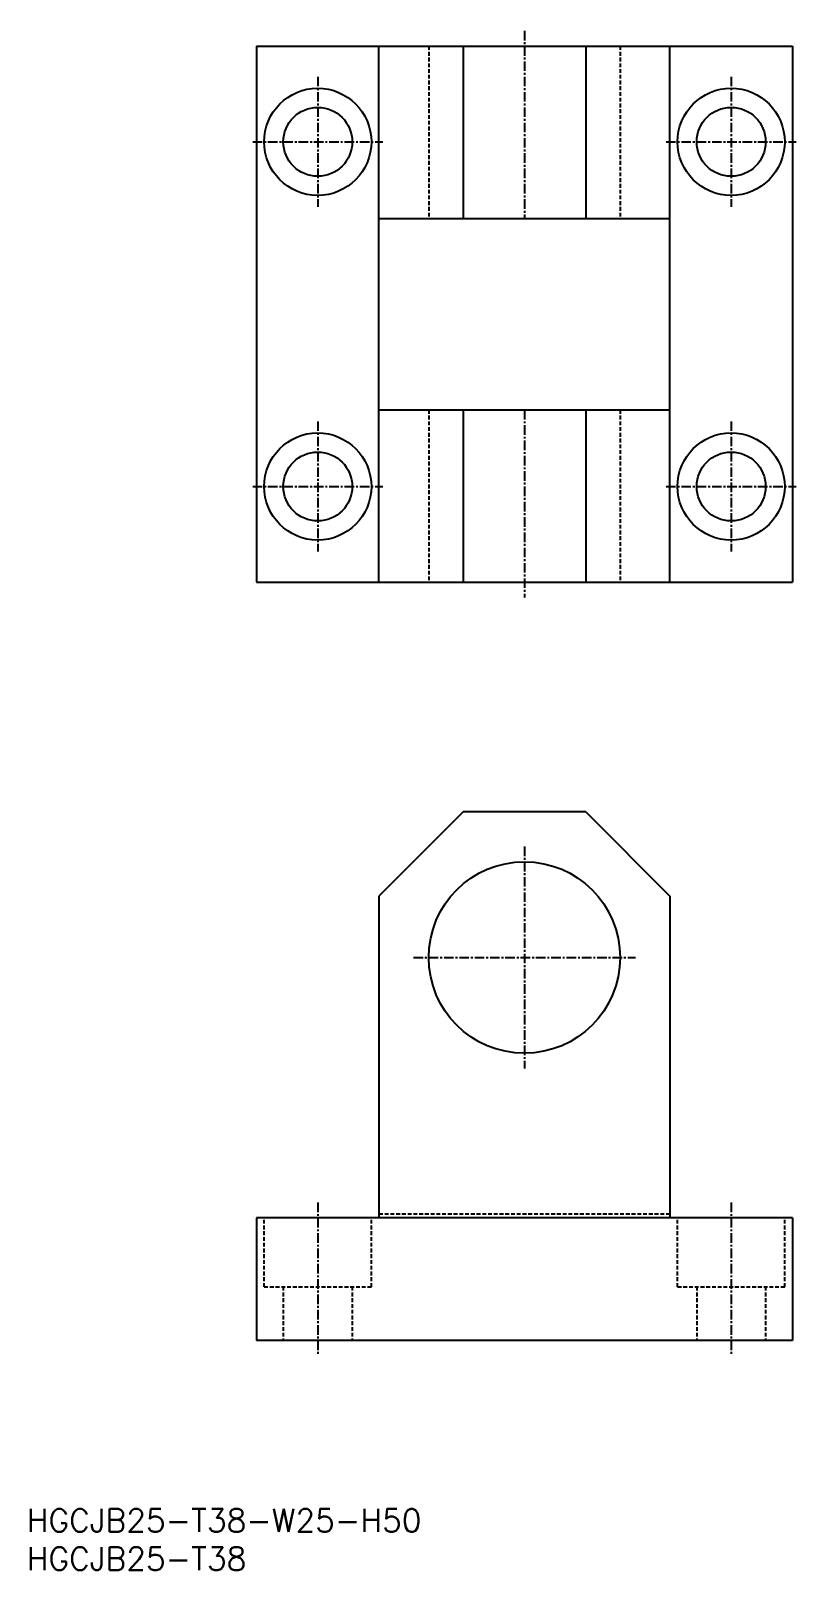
# Model space of a CAD drawing. Extents: x 1 to 100, y 0 to 201.
import ezdxf

# ---------------------------------------------------------------- set-up
doc = ezdxf.new("R2010")
doc.units = 0
doc.linetypes.add('CENTER', pattern=[2, 1.25, -0.25, 0.25, -0.25])
doc.linetypes.add('DASHED', pattern=[0.75, 0.5, -0.25])
doc.layers.get('0').update_dxf_attribs({"linetype": 'CONTINUOUS'})
doc.layers.add('CENTER', color=1, linetype='CENTER')
doc.styles.get("Standard").update_dxf_attribs({"font": 'txt.shx'})

# ---------------------------------------------------------------- blocks, each defined once
blk = doc.blocks.new('*U29')
at = {"color": 7, "linetype": 'CONTINUOUS'}
blk.add_text('HGCJB25-T38', height=3, dxfattribs=at).set_placement((0, 0))
blk = doc.blocks.new('*U30')
at = {"color": 7, "linetype": 'CONTINUOUS'}
blk.add_text('HGCJB25-T38-W25-H50', height=3, dxfattribs=at).set_placement((0, 5))

msp = doc.modelspace()

# ---------------------------------------------------------------- linework, layer by layer
at = {"color": 7, "linetype": 'CONTINUOUS'}
for p, q in [((30, 199), (30, 129)), ((30, 199), (100, 199)), ((46, 129), (46, 199)), ((57, 199), (57, 176.5)), ((73, 199), (73, 176.5)), ((84, 129), (84, 199)), ((100, 199), (100, 129)), ((46, 176.5), (84, 176.5)), ((46, 151.5), (84, 151.5)), ((57, 151.5), (57, 129)), ((73, 151.5), (73, 129)), ((30, 129), (100, 129)), ((57, 99), (46, 88)), ((73, 99), (57, 99)), ((73, 99), (84, 88)), ((46, 88), (46, 46)), ((84, 88), (84, 46)), ((30, 46), (30, 30)), ((100, 46), (30, 46)), ((100, 46), (100, 30)), ((100, 30), (30, 30))]:
    msp.add_line(p, q, dxfattribs=at)
at = {"color": 3, "linetype": 'DASHED'}
for p, q in [((52.5, 199), (52.5, 176.5)), ((77.5, 199), (77.5, 176.5)), ((52.5, 151.5), (52.5, 129)), ((77.5, 151.5), (77.5, 129)), ((84, 46.5), (46, 46.5)), ((31, 37), (31, 46)), ((45, 37), (45, 46)), ((85, 37), (85, 46)), ((99, 37), (99, 46)), ((31, 37), (45, 37)), ((33.5, 37), (33.5, 30)), ((42.5, 37), (42.5, 30)), ((85, 37), (99, 37)), ((87.5, 37), (87.5, 30)), ((96.5, 37), (96.5, 30))]:
    msp.add_line(p, q, dxfattribs=at)
at = {"color": 7, "linetype": 'CONTINUOUS'}
for centre, radius in [((38, 186.5), 7), ((92, 186.5), 7), ((38, 186.5), 4.5), ((92, 186.5), 4.5), ((38, 141.5), 7), ((92, 141.5), 7), ((38, 141.5), 4.5), ((92, 141.5), 4.5), ((65, 80), 12.5)]:
    msp.add_circle(centre, radius, dxfattribs=at)
at = {"layer": 'CENTER', "color": 1, "linetype": 'CENTER'}
for p, q in [((65, 201), (65, 176.5)), ((38, 195), (38, 178)), ((92, 195), (92, 178)), ((29.5, 186.5), (46.5, 186.5)), ((83.5, 186.5), (100.5, 186.5)), ((65, 151.5), (65, 127)), ((38, 150), (38, 133)), ((92, 150), (92, 133)), ((29.5, 141.5), (46.5, 141.5)), ((83.5, 141.5), (100.5, 141.5)), ((65, 94.5), (65, 65.5)), ((50.5, 80), (79.5, 80)), ((38, 48), (38, 28)), ((92, 48), (92, 28))]:
    msp.add_line(p, q, dxfattribs=at)

# ---------------------------------------------------------------- block references
at = {"color": 7, "linetype": 'CONTINUOUS'}
for name in ['*U30', '*U29']:
    msp.add_blockref(name, (0, 0), dxfattribs=at)

doc.saveas('drawing.dxf')
